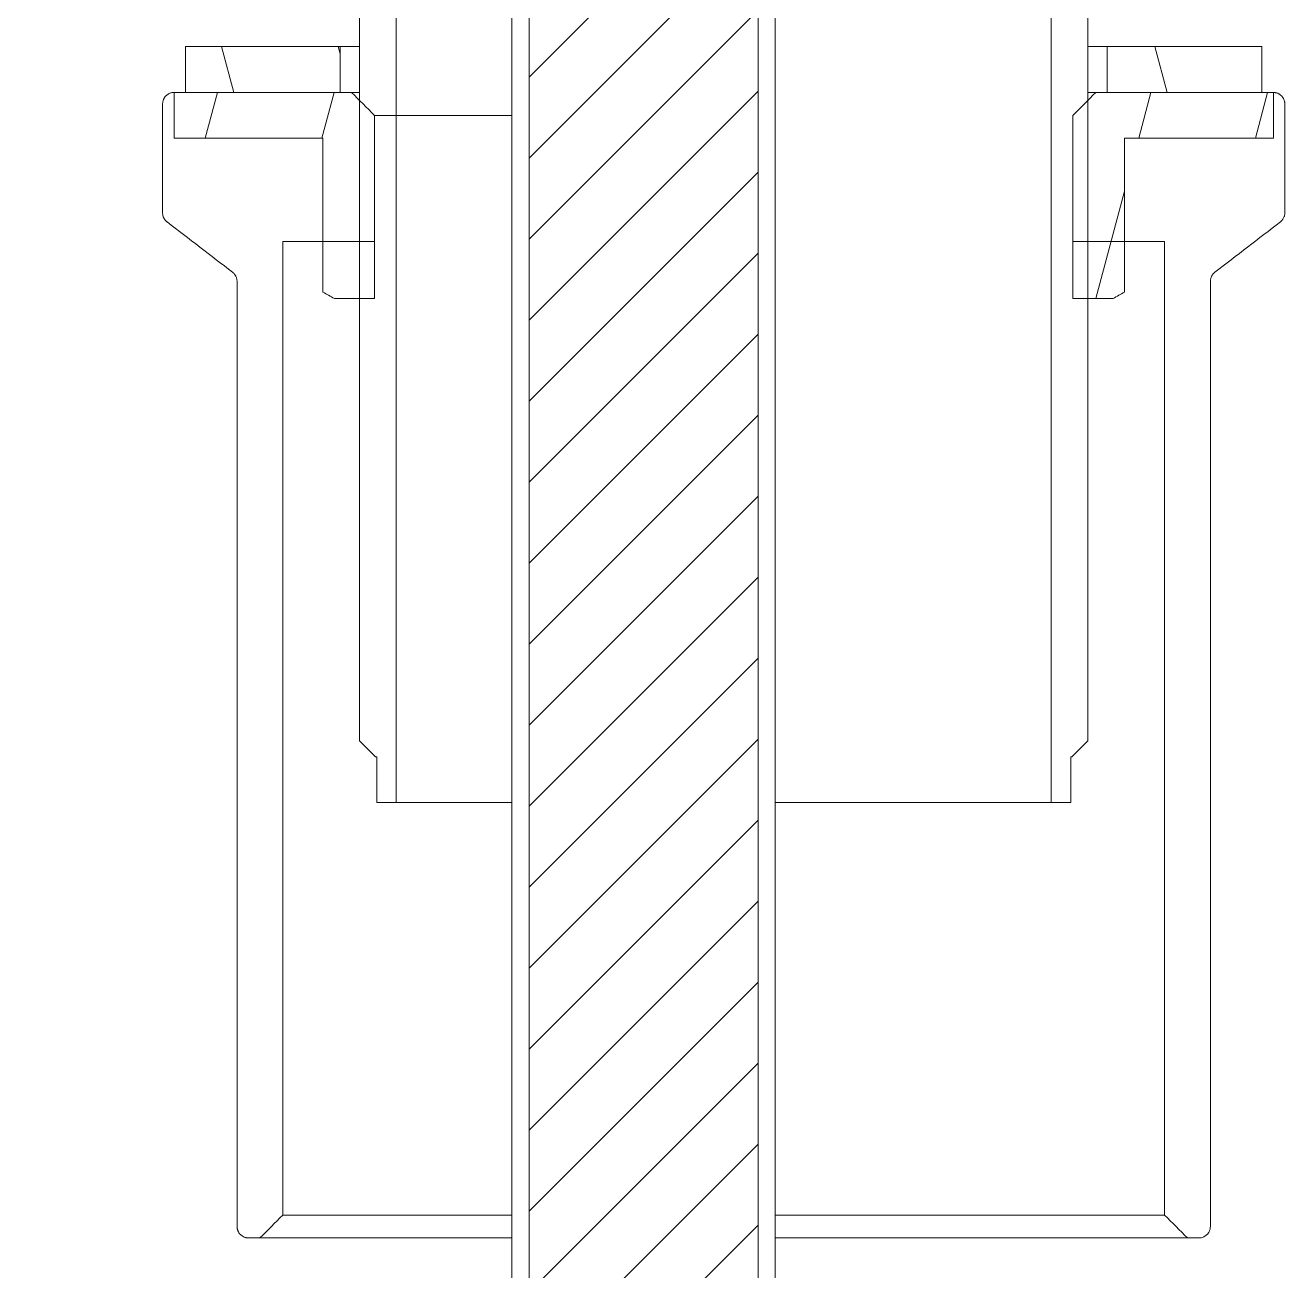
# Model space of a CAD drawing. Extents: x 13676 to 14719, y -16741 to -16132.
# Drawn here: x 13796.4 to 13851.4, y -16611.8 to -16557.4 of the extents above; entities that cross this region are included whole.
import ezdxf

# ---------------------------------------------------------------- set-up
doc = ezdxf.new("R2010")
doc.units = 0
doc.header["$MEASUREMENT"] = 0
doc.layers.get('0').update_dxf_attribs({"color": 3, "linetype": 'CONTINUOUS'})
doc.layers.add('5', color=2, linetype='CONTINUOUS', lineweight=9)

msp = doc.modelspace()

# ---------------------------------------------------------------- hatches: boundary and pattern name
at = {"linetype": 'Continuous', "lineweight": 13}
h = msp.add_hatch(dxfattribs=at)
h.set_pattern_fill('ANSI31', color=256, scale=1.55, angle=59.9696, style=0)
h.set_pattern_definition([(104.9696, (12987.316, -16967.696), (-4.754238, -1.27119), [])])
h.paths.add_polyline_path([(13843.674, -16558.344), (13850.424, -16558.344), (13850.424, -16560.344), (13843.674, -16560.344)], flags=0)
h.paths.add_polyline_path([(13810.175, -16560.344), (13803.425, -16560.344), (13803.425, -16558.344), (13810.175, -16558.344)], flags=0)
h = msp.add_hatch(dxfattribs=at)
h.set_pattern_fill('ANSI31', color=256, scale=1.55, angle=29.9848, style=0)
h.set_pattern_definition([(74.9848, (12987.316, -16967.696), (-4.753224, 1.274975), [])])
edge = h.paths.add_edge_path(flags=0)
edge.add_spline(control_points=[(13844.425, -16569.055), (13844.258, -16569.151), (13844.091, -16569.247), (13843.924, -16569.344)], knot_values=[0, 0, 0, 0, 1, 1, 1, 1], degree=3, periodic=0)
edge.add_line((13843.924, -16569.344), (13842.174, -16569.344))
edge.add_line((13842.174, -16569.344), (13842.174, -16561.344))
edge.add_spline(control_points=[(13842.174, -16561.344), (13842.507, -16561.01), (13842.841, -16560.677), (13843.174, -16560.344)], knot_values=[0, 0, 0, 0, 1, 1, 1, 1], degree=3, periodic=0)
edge.add_line((13843.174, -16560.344), (13850.924, -16560.344))
edge.add_line((13850.924, -16560.344), (13850.924, -16562.344))
edge.add_line((13850.924, -16562.344), (13844.425, -16562.344))
edge.add_line((13844.425, -16562.344), (13844.425, -16569.055))
edge = h.paths.add_edge_path(flags=0)
edge.add_line((13809.425, -16569.055), (13809.425, -16562.344))
edge.add_line((13809.425, -16562.344), (13802.925, -16562.344))
edge.add_line((13802.925, -16562.344), (13802.925, -16560.344))
edge.add_line((13802.925, -16560.344), (13810.675, -16560.344))
edge.add_spline(control_points=[(13810.675, -16560.344), (13811.009, -16560.677), (13811.342, -16561.01), (13811.675, -16561.344)], knot_values=[0, 0, 0, 0, 1, 1, 1, 1], degree=3, periodic=0)
edge.add_line((13811.675, -16561.344), (13811.675, -16569.344))
edge.add_line((13811.675, -16569.344), (13809.925, -16569.344))
edge.add_spline(control_points=[(13809.925, -16569.344), (13809.758, -16569.247), (13809.592, -16569.151), (13809.425, -16569.055)], knot_values=[0, 0, 0, 0, 1, 1, 1, 1], degree=3, periodic=0)
at = {"layer": '5'}
h = msp.add_hatch(dxfattribs=at)
h.set_pattern_fill('ANSI31', color=10, scale=20)
h.set_pattern_definition([(45, (2654.681, -18.976), (-1.76776695, 1.76776695), [])])
edge = h.paths.add_edge_path()
edge.add_line((13805.925, -16408.144), (13757.925, -16408.144))
edge.add_line((13757.925, -16408.144), (13757.925, -16411.344))
edge.add_line((13757.925, -16411.344), (13758.925, -16411.344))
edge.add_arc((13758.925, -16413.344), 2, 10.6376, 90, ccw=False)
edge.add_line((13760.89, -16412.974), (13762.425, -16421.144))
edge.add_line((13762.425, -16421.144), (13761.424, -16421.144))
edge.add_line((13761.424, -16421.144), (13741.425, -16421.144))
edge.add_line((13741.425, -16421.144), (13741.425, -16426.344))
edge.add_line((13741.425, -16426.344), (13742.426, -16426.344))
edge.add_line((13742.426, -16426.344), (13745.85, -16426.344))
edge.add_line((13745.85, -16426.344), (13746.677, -16426.344))
edge.add_line((13746.677, -16426.344), (13748.177, -16426.344))
edge.add_line((13748.177, -16426.344), (13748.177, -16431.344))
edge.add_line((13748.177, -16431.344), (13746.677, -16431.344))
edge.add_line((13746.677, -16431.344), (13746.677, -16433.344))
edge.add_line((13746.677, -16433.344), (13746.176, -16433.344))
edge.add_line((13746.176, -16433.344), (13744.978, -16433.344))
edge.add_line((13744.978, -16433.344), (13744.978, -16443.344))
edge.add_line((13744.978, -16443.344), (13759.019, -16443.344))
edge.add_line((13759.019, -16443.344), (13759.019, -16433.344))
edge.add_line((13759.019, -16433.344), (13758.229, -16433.344))
edge.add_line((13758.229, -16433.344), (13757.673, -16433.344))
edge.add_line((13757.673, -16433.344), (13757.173, -16433.344))
edge.add_line((13757.173, -16433.344), (13757.173, -16431.344))
edge.add_line((13757.173, -16431.344), (13755.672, -16431.344))
edge.add_line((13755.672, -16431.344), (13755.672, -16426.344))
edge.add_line((13755.672, -16426.344), (13757.173, -16426.344))
edge.add_line((13757.173, -16426.344), (13757.923, -16426.344))
edge.add_line((13757.923, -16426.344), (13761.424, -16426.344))
edge.add_line((13761.424, -16426.344), (13762.425, -16426.344))
edge.add_arc((13762.425, -16428.344), 2, 0, 90, ccw=False)
edge.add_line((13764.425, -16428.344), (13764.425, -16431.037))
edge.add_spline(control_points=[(13764.425, -16431.037), (13765.421, -16430.955), (13766.917, -16430.847), (13768.414, -16430.762), (13769.413, -16430.711), (13769.912, -16430.688), (13771.411, -16430.626), (13772.41, -16430.595), (13774.41, -16430.554), (13775.41, -16430.543), (13776.41, -16430.543)], knot_values=[0, 0, 0, 0, 0.25, 0.375, 0.375, 0.5, 0.5, 0.75, 0.75, 1, 1, 1, 1], degree=3, periodic=0)
edge.add_spline(control_points=[(13791.925, -16430.543), (13786.753, -16430.543), (13781.581, -16430.543), (13776.41, -16430.543)], knot_values=[0, 0, 0, 0, 1, 1, 1, 1], degree=3, periodic=0)
edge.add_spline(control_points=[(13807.725, -16442.343), (13807.725, -16442.116), (13807.705, -16441.665), (13807.647, -16441.221), (13807.57, -16440.78), (13807.522, -16440.56), (13807.436, -16440.234), (13807.39, -16440.071), (13807.338, -16439.909), (13807.303, -16439.802), (13807.284, -16439.748), (13807.19, -16439.48), (13807.106, -16439.27), (13806.924, -16438.858), (13806.826, -16438.656), (13806.614, -16438.259), (13806.502, -16438.065), (13806.323, -16437.778), (13806.262, -16437.683), (13806.136, -16437.495), (13806.071, -16437.402), (13805.741, -16436.941), (13805.456, -16436.593), (13804.854, -16435.93), (13804.537, -16435.615), (13803.872, -16435.015), (13803.526, -16434.729), (13803.121, -16434.423), (13803.076, -16434.389), (13802.986, -16434.322), (13802.94, -16434.288), (13802.803, -16434.189), (13802.527, -16433.993), (13802.247, -16433.806), (13801.681, -16433.443), (13801.296, -16433.215), (13800.514, -16432.787), (13800.116, -16432.587), (13799.307, -16432.211), (13798.897, -16432.036), (13798.063, -16431.712), (13797.64, -16431.562), (13797.103, -16431.392), (13796.995, -16431.358), (13796.779, -16431.294), (13796.455, -16431.199), (13796.13, -16431.113), (13795.477, -16430.953), (13795.04, -16430.86), (13794.16, -16430.708), (13793.717, -16430.648), (13793.048, -16430.587), (13792.825, -16430.571), (13792.376, -16430.549), (13792.151, -16430.543), (13791.925, -16430.543)], knot_values=[0, 0, 0, 0, 0.03125, 0.0625, 0.0625, 0.09375, 0.09375, 0.109375, 0.117188, 0.117188, 0.125, 0.125, 0.15625, 0.15625, 0.1875, 0.1875, 0.21875, 0.21875, 0.234375, 0.234375, 0.25, 0.25, 0.3125, 0.3125, 0.375, 0.375, 0.4375, 0.4375, 0.445313, 0.445313, 0.453125, 0.453125, 0.46875, 0.5, 0.5, 0.5625, 0.5625, 0.625, 0.625, 0.6875, 0.6875, 0.75, 0.75, 0.765625, 0.765625, 0.78125, 0.8125, 0.8125, 0.875, 0.875, 0.9375, 0.9375, 0.96875, 0.96875, 1, 1, 1, 1], degree=3, periodic=0)
edge.add_line((13807.725, -16442.343), (13807.725, -16446.344))
edge.add_line((13807.725, -16446.344), (13809.325, -16446.344))
edge.add_line((13809.325, -16446.344), (13809.325, -16446.844))
edge.add_spline(control_points=[(13809.325, -16446.844), (13809.492, -16447.01), (13809.659, -16447.177), (13809.825, -16447.344)], knot_values=[0, 0, 0, 0, 1, 1, 1, 1], degree=3, periodic=0)
edge.add_line((13809.825, -16447.344), (13809.825, -16452.344))
edge.add_line((13809.825, -16452.344), (13818.425, -16452.344))
edge.add_line((13818.425, -16452.344), (13818.425, -16661.729))
edge.add_line((13818.425, -16661.729), (13828.425, -16661.729))
edge.add_line((13828.425, -16661.729), (13828.425, -16452.344))
edge.add_line((13828.425, -16452.344), (13844.024, -16452.344))
edge.add_line((13844.024, -16452.344), (13844.024, -16447.344))
edge.add_spline(control_points=[(13844.024, -16447.344), (13844.191, -16447.177), (13844.357, -16447.01), (13844.524, -16446.844)], knot_values=[0, 0, 0, 0, 1, 1, 1, 1], degree=3, periodic=0)
edge.add_line((13844.524, -16446.844), (13844.524, -16446.344))
edge.add_line((13844.524, -16446.344), (13846.124, -16446.344))
edge.add_line((13846.124, -16446.344), (13846.124, -16423.344))
edge.add_line((13846.124, -16423.344), (13805.925, -16423.344))
edge.add_line((13805.925, -16423.344), (13805.925, -16408.144))

# ---------------------------------------------------------------- linework, layer by layer
at = {"linetype": 'Continuous', "lineweight": 18}
for p, q in [((13829.175, -16619.49), (13829.175, -16476.547)), ((13817.675, -16535.498), (13817.675, -16619.49)), ((13812.625, -16536.344), (13812.625, -16591.344)), ((13841.224, -16591.344), (13841.224, -16536.344)), ((13811.025, -16588.644), (13811.025, -16537.344)), ((13842.824, -16537.344), (13842.824, -16588.644)), ((13803.425, -16558.344), (13810.175, -16558.344)), ((13803.425, -16560.344), (13803.425, -16558.344)), ((13810.175, -16558.344), (13810.175, -16560.344)), ((13810.175, -16558.344), (13811.025, -16558.344)), ((13842.824, -16558.344), (13843.674, -16558.344)), ((13843.674, -16558.344), (13850.424, -16558.344)), ((13843.674, -16560.344), (13843.674, -16558.344)), ((13850.424, -16558.344), (13850.424, -16560.344)), ((13802.925, -16560.344), (13810.675, -16560.344)), ((13802.925, -16560.344), (13810.675, -16560.344)), ((13802.925, -16562.344), (13802.925, -16560.344)), ((13810.175, -16560.344), (13803.425, -16560.344)), ((13810.675, -16560.344), (13811.025, -16560.344)), ((13810.675, -16560.344), (13811.025, -16560.344)), ((13842.824, -16560.344), (13843.174, -16560.344)), ((13843.174, -16560.344), (13842.824, -16560.344)), ((13843.174, -16560.344), (13850.924, -16560.344)), ((13843.174, -16560.344), (13850.924, -16560.344)), ((13850.424, -16560.344), (13843.674, -16560.344)), ((13850.924, -16560.344), (13850.924, -16562.344)), ((13802.425, -16565.597), (13802.425, -16560.844)), ((13851.424, -16560.844), (13851.424, -16565.597)), ((13811.675, -16561.344), (13811.675, -16566.844)), ((13811.675, -16561.344), (13811.675, -16569.344)), ((13817.675, -16561.344), (13811.675, -16561.344)), ((13842.174, -16566.844), (13842.174, -16561.344)), ((13842.174, -16569.344), (13842.174, -16561.344)), ((13809.425, -16562.344), (13802.925, -16562.344)), ((13809.425, -16569.055), (13809.425, -16562.344)), ((13844.425, -16562.344), (13844.425, -16569.055)), ((13850.924, -16562.344), (13844.425, -16562.344)), ((13807.675, -16566.844), (13807.675, -16609.344)), ((13811.675, -16566.844), (13807.675, -16566.844)), ((13846.174, -16566.844), (13842.174, -16566.844)), ((13846.174, -16609.344), (13846.174, -16566.844)), ((13805.675, -16609.844), (13805.675, -16568.59)), ((13848.174, -16568.59), (13848.174, -16609.844)), ((13811.675, -16569.344), (13809.925, -16569.344)), ((13843.924, -16569.344), (13842.174, -16569.344)), ((13811.775, -16589.344), (13811.725, -16589.344)), ((13811.775, -16591.344), (13811.775, -16589.344)), ((13842.124, -16589.344), (13842.074, -16589.344)), ((13842.074, -16589.344), (13842.074, -16591.344)), ((13812.625, -16591.344), (13811.775, -16591.344)), ((13812.625, -16591.344), (13817.675, -16591.344)), ((13829.174, -16591.344), (13841.224, -16591.344)), ((13842.074, -16591.344), (13841.224, -16591.344)), ((13817.674, -16609.344), (13807.675, -16609.344)), ((13829.175, -16609.344), (13846.174, -16609.344)), ((13806.675, -16610.344), (13806.175, -16610.344)), ((13817.674, -16610.344), (13806.675, -16610.344)), ((13829.175, -16610.344), (13847.174, -16610.344)), ((13847.674, -16610.344), (13847.174, -16610.344))]:
    msp.add_line(p, q, dxfattribs=at)
for points, knots in [([(13802.425, -16560.844), (13802.425, -16560.827), (13802.426, -16560.803), (13802.429, -16560.778), (13802.432, -16560.762), (13802.433, -16560.754), (13802.441, -16560.714), (13802.451, -16560.682), (13802.469, -16560.637), (13802.476, -16560.622), (13802.488, -16560.601), (13802.492, -16560.594), (13802.5, -16560.579), (13802.505, -16560.572), (13802.528, -16560.538), (13802.548, -16560.513), (13802.583, -16560.479), (13802.595, -16560.467), (13802.621, -16560.447), (13802.634, -16560.437), (13802.674, -16560.41), (13802.703, -16560.394), (13802.749, -16560.375), (13802.764, -16560.37), (13802.796, -16560.36), (13802.827, -16560.352), (13802.859, -16560.348), (13802.892, -16560.344), (13802.909, -16560.344), (13802.925, -16560.344)], [0, 0, 0, 0, 0.0625, 0.09375, 0.09375, 0.125, 0.125, 0.25, 0.25, 0.3125, 0.3125, 0.34375, 0.34375, 0.375, 0.375, 0.5, 0.5, 0.5625, 0.5625, 0.625, 0.625, 0.75, 0.75, 0.8125, 0.8125, 0.875, 0.9375, 0.9375, 1, 1, 1, 1]), ([(13850.924, -16560.344), (13850.94, -16560.344), (13850.965, -16560.345), (13850.989, -16560.348), (13851.006, -16560.35), (13851.014, -16560.352), (13851.054, -16560.36), (13851.085, -16560.369), (13851.13, -16560.388), (13851.145, -16560.395), (13851.167, -16560.406), (13851.174, -16560.41), (13851.188, -16560.419), (13851.195, -16560.423), (13851.229, -16560.446), (13851.254, -16560.467), (13851.289, -16560.501), (13851.3, -16560.513), (13851.321, -16560.539), (13851.331, -16560.552), (13851.358, -16560.593), (13851.373, -16560.621), (13851.392, -16560.667), (13851.398, -16560.682), (13851.407, -16560.714), (13851.411, -16560.73), (13851.418, -16560.762), (13851.42, -16560.778), (13851.423, -16560.811), (13851.424, -16560.827), (13851.424, -16560.844)], [0, 0, 0, 0, 0.0625, 0.09375, 0.09375, 0.125, 0.125, 0.25, 0.25, 0.3125, 0.3125, 0.34375, 0.34375, 0.375, 0.375, 0.5, 0.5, 0.5625, 0.5625, 0.625, 0.625, 0.75, 0.75, 0.8125, 0.8125, 0.875, 0.875, 0.9375, 0.9375, 1, 1, 1, 1]), ([(13802.62, -16565.994), (13802.613, -16565.988), (13802.605, -16565.982), (13802.591, -16565.969), (13802.584, -16565.963), (13802.563, -16565.943), (13802.537, -16565.915), (13802.509, -16565.876), (13802.495, -16565.852), (13802.485, -16565.835), (13802.481, -16565.827), (13802.46, -16565.784), (13802.447, -16565.748), (13802.434, -16565.692), (13802.43, -16565.673), (13802.426, -16565.635), (13802.425, -16565.616), (13802.425, -16565.597)], [0, 0, 0, 0, 0.0625, 0.0625, 0.125, 0.125, 0.25, 0.375, 0.4375, 0.4375, 0.5, 0.5, 0.75, 0.75, 0.875, 0.875, 1, 1, 1, 1]), ([(13851.424, -16565.597), (13851.424, -16565.635), (13851.42, -16565.673), (13851.407, -16565.729), (13851.402, -16565.747), (13851.389, -16565.783), (13851.381, -16565.801), (13851.365, -16565.835), (13851.355, -16565.851), (13851.334, -16565.884), (13851.318, -16565.907), (13851.299, -16565.929), (13851.286, -16565.943), (13851.279, -16565.95), (13851.258, -16565.97), (13851.244, -16565.982), (13851.229, -16565.994)], [0, 0, 0, 0, 0.25, 0.25, 0.375, 0.375, 0.5, 0.5, 0.625, 0.625, 0.75, 0.8125, 0.8125, 0.875, 0.875, 1, 1, 1, 1]), ([(13805.675, -16568.59), (13805.675, -16568.571), (13805.674, -16568.552), (13805.67, -16568.514), (13805.666, -16568.495), (13805.658, -16568.458), (13805.652, -16568.439), (13805.639, -16568.403), (13805.632, -16568.386), (13805.607, -16568.334), (13805.586, -16568.302), (13805.55, -16568.258), (13805.537, -16568.244), (13805.509, -16568.217), (13805.495, -16568.205), (13805.48, -16568.193)], [0, 0, 0, 0, 0.125, 0.125, 0.25, 0.25, 0.375, 0.375, 0.5, 0.5, 0.75, 0.75, 0.875, 0.875, 1, 1, 1, 1]), ([(13848.369, -16568.193), (13848.339, -16568.217), (13848.312, -16568.243), (13848.282, -16568.28), (13848.276, -16568.287), (13848.264, -16568.303), (13848.259, -16568.311), (13848.243, -16568.335), (13848.234, -16568.352), (13848.217, -16568.386), (13848.21, -16568.404), (13848.197, -16568.44), (13848.186, -16568.476), (13848.18, -16568.514), (13848.175, -16568.551), (13848.174, -16568.571), (13848.174, -16568.59)], [0, 0, 0, 0, 0.25, 0.25, 0.3125, 0.3125, 0.375, 0.375, 0.5, 0.5, 0.625, 0.625, 0.75, 0.875, 0.875, 1, 1, 1, 1]), ([(13806.175, -16610.344), (13806.142, -16610.344), (13806.11, -16610.34), (13806.062, -16610.331), (13806.046, -16610.327), (13806.014, -16610.317), (13805.999, -16610.312), (13805.953, -16610.293), (13805.925, -16610.278), (13805.884, -16610.25), (13805.871, -16610.24), (13805.845, -16610.22), (13805.833, -16610.209), (13805.798, -16610.174), (13805.778, -16610.149), (13805.741, -16610.094), (13805.726, -16610.065), (13805.707, -16610.02), (13805.701, -16610.004), (13805.692, -16609.973), (13805.688, -16609.957), (13805.678, -16609.909), (13805.675, -16609.876), (13805.675, -16609.844)], [0, 0, 0, 0, 0.125, 0.125, 0.1875, 0.1875, 0.25, 0.25, 0.375, 0.375, 0.4375, 0.4375, 0.5, 0.5, 0.625, 0.625, 0.75, 0.75, 0.8125, 0.8125, 0.875, 0.875, 1, 1, 1, 1]), ([(13848.174, -16609.844), (13848.174, -16609.876), (13848.171, -16609.909), (13848.161, -16609.957), (13848.157, -16609.973), (13848.148, -16610.004), (13848.137, -16610.035), (13848.123, -16610.064), (13848.108, -16610.093), (13848.099, -16610.108), (13848.072, -16610.148), (13848.051, -16610.174), (13848.017, -16610.208), (13848.004, -16610.219), (13847.979, -16610.24), (13847.966, -16610.25), (13847.938, -16610.268), (13847.924, -16610.277), (13847.895, -16610.292), (13847.88, -16610.299), (13847.835, -16610.318), (13847.804, -16610.328), (13847.756, -16610.337), (13847.739, -16610.34), (13847.707, -16610.343), (13847.69, -16610.344), (13847.674, -16610.344)], [0, 0, 0, 0, 0.125, 0.125, 0.1875, 0.1875, 0.25, 0.3125, 0.3125, 0.375, 0.375, 0.5, 0.5, 0.5625, 0.5625, 0.625, 0.625, 0.6875, 0.6875, 0.75, 0.75, 0.875, 0.875, 0.9375, 0.9375, 1, 1, 1, 1])]:
    msp.add_open_spline(points, degree=3, knots=knots, dxfattribs=at)
for points in [[(13810.675, -16560.344), (13811.009, -16560.677), (13811.342, -16561.01), (13811.675, -16561.344)], [(13810.675, -16560.344), (13811.009, -16560.677), (13811.342, -16561.01), (13811.675, -16561.344)], [(13842.174, -16561.344), (13842.507, -16561.01), (13842.841, -16560.677), (13843.174, -16560.344)], [(13842.174, -16561.344), (13842.507, -16561.01), (13842.841, -16560.677), (13843.174, -16560.344)], [(13805.48, -16568.193), (13804.527, -16567.46), (13803.573, -16566.727), (13802.62, -16565.994)], [(13851.229, -16565.994), (13850.276, -16566.727), (13849.323, -16567.46), (13848.369, -16568.193)], [(13809.925, -16569.344), (13809.758, -16569.247), (13809.592, -16569.151), (13809.425, -16569.055)], [(13844.425, -16569.055), (13844.258, -16569.151), (13844.091, -16569.247), (13843.924, -16569.344)], [(13811.725, -16589.344), (13811.492, -16589.11), (13811.259, -16588.877), (13811.025, -16588.644)], [(13842.824, -16588.644), (13842.591, -16588.877), (13842.357, -16589.11), (13842.124, -16589.344)], [(13807.675, -16609.344), (13807.342, -16609.677), (13807.008, -16610.01), (13806.675, -16610.344)], [(13847.174, -16610.344), (13846.841, -16610.01), (13846.507, -16609.677), (13846.174, -16609.344)]]:
    msp.add_open_spline(points, degree=3, dxfattribs=at)
at = {"layer": '5', "color": 10}
for p, q in [((13818.425, -16452.344), (13818.425, -16661.729)), ((13828.425, -16661.729), (13828.425, -16452.344))]:
    msp.add_line(p, q, dxfattribs=at)

doc.saveas('drawing.dxf')
